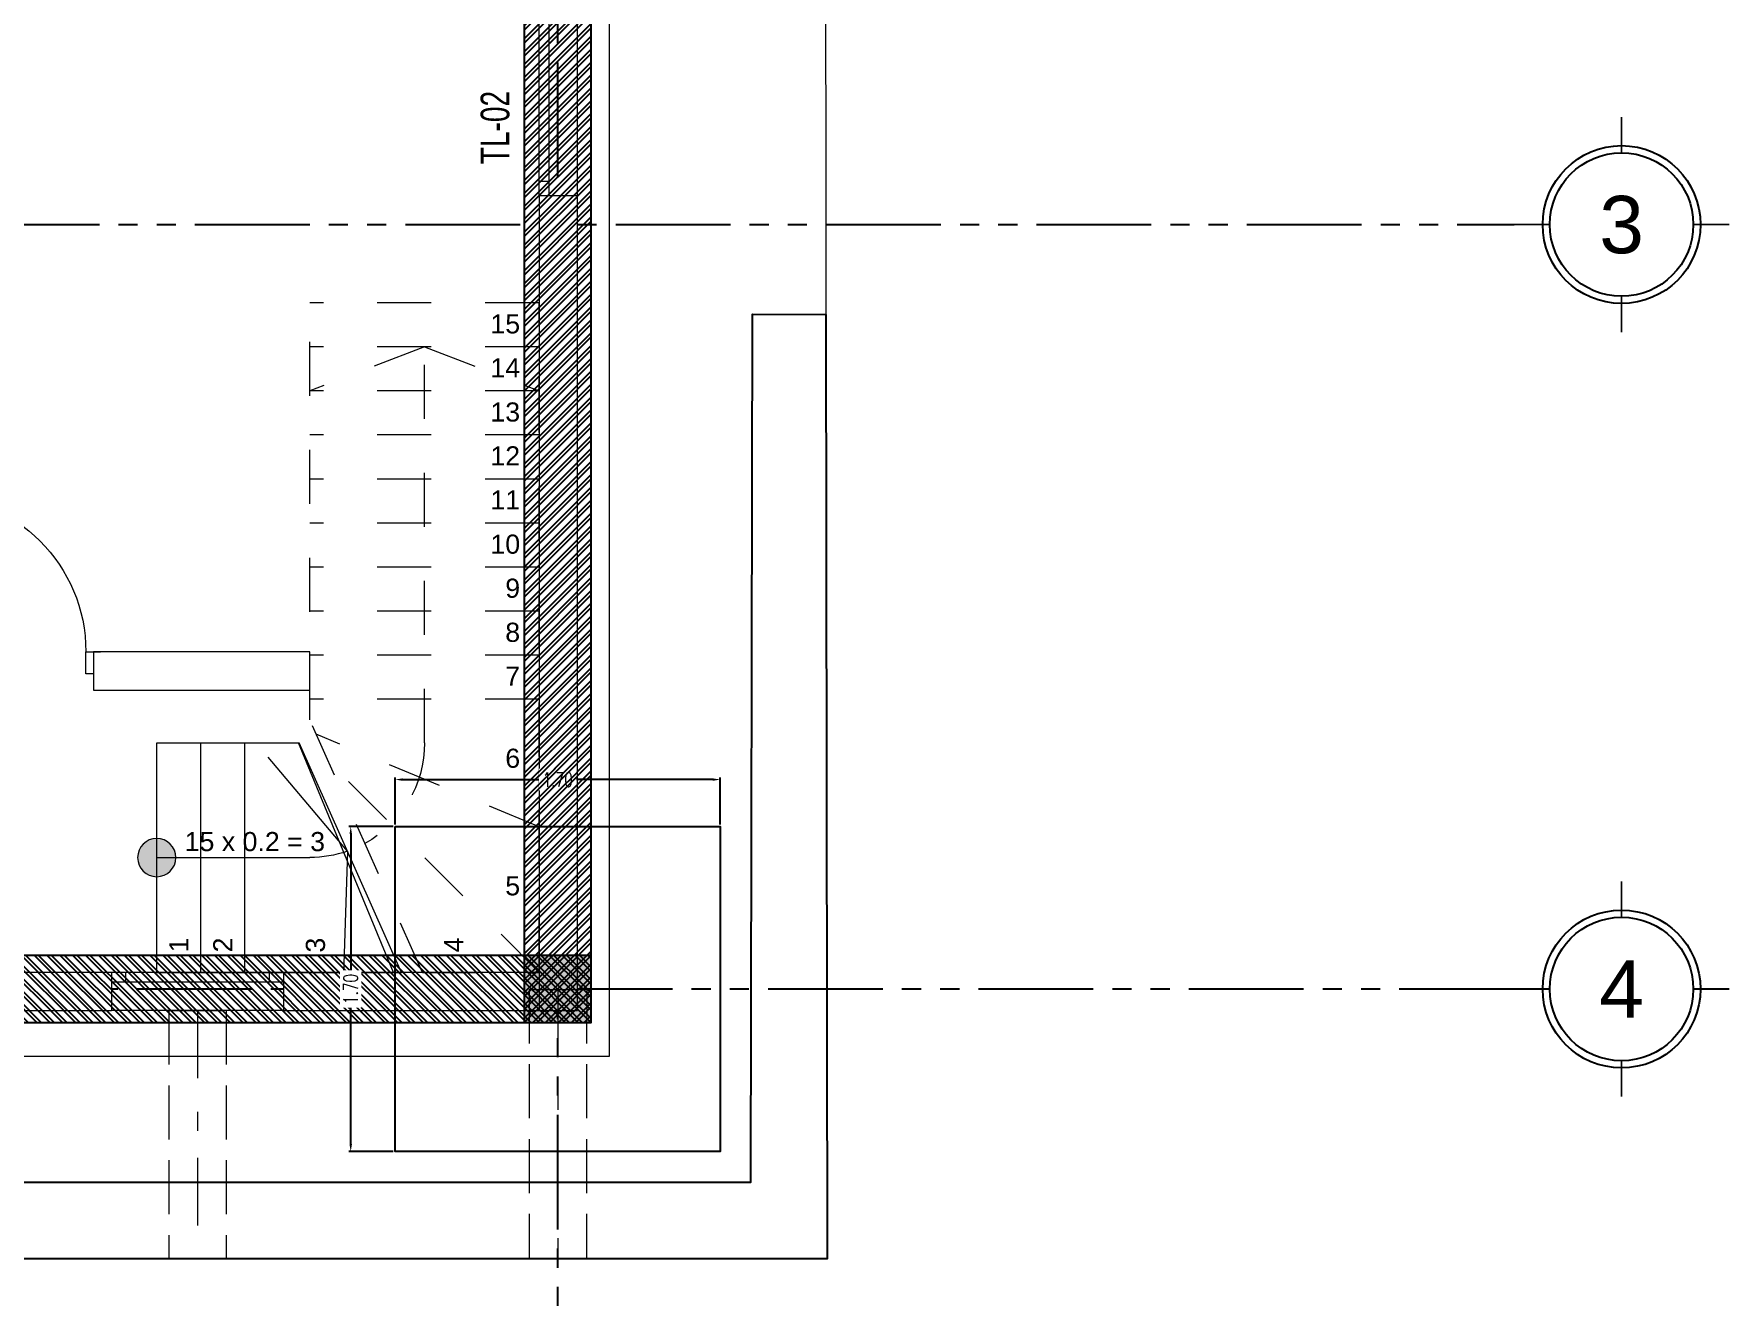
# Model space of a CAD drawing. Header units: metres. Extents: x -6.1 to 26.1, y -10.1 to 14.1.
# Drawn here: x 17.26 to 26.13, y -1.65 to 4.99 of the extents above; entities that cross this region are included whole.
import ezdxf
from ezdxf.enums import TextEntityAlignment as Align

# ---------------------------------------------------------------- set-up
doc = ezdxf.new("R2010")
doc.units = ezdxf.units.M
doc.header["$MEASUREMENT"] = 0
for name, pattern in [('Xref_Arq. PB$0$Línea Oculta', [0.391222, 0.282222, -0.109]), ('Xref_Arq. PB$0$Punto & Raya', [0.670278, 0.352778, -0.176389, 0, -0.141111]), ('Xref_Arq. PB$0$Rayas', [0.564444, 0.282222, -0.282222]), ('Xref_Arq. PB$0$Wipeout_Contour', [1, 0, -1]), ('Xref_Cimentación$0$Xr-Muroscontencion$0$HIDDEN', [0.375, 0.25, -0.125]), ('Xref_Ejes$0$ACAD_ISO05W100', [33, 24, -3, 0, -3, 0, -3])]:
    doc.linetypes.add(name, pattern=pattern)
for name, color, linetype in [('Xref_Arq. PB$0$Estructura - Forjados', 7, 'Continuous'), ('Xref_Arq. PB$0$Estructura - Muros', 7, 'Continuous'), ('Xref_Arq. PB$0$Estructura - Vigas y Pilares', 7, 'Continuous'), ('Xref_Arq. PB$0$Interior - Escaleras', 7, 'Continuous'), ('Xref_Arq. PB$0$Puertas ArchiCAD', 7, 'Continuous'), ('Xref_Arq. PB$0$Ventanas ArchiCAD', 7, 'Continuous'), ('Xref_Cimentación$0$00-ZA', 2, 'Continuous'), ('Xref_Cimentación$0$Cerramiento', 11, 'Continuous'), ('Xref_Cimentación$0$VIGA', 3, 'Continuous'), ('Xref_Cimentación$0$Xref_Pedestales$0$COLUM. PB', 140, 'Continuous'), ('Xref_Ejes$0$00-EJES', 1, 'Xref_Ejes$0$ACAD_ISO05W100'), ('Xref_Ejes$0$Globo Eje', 1, 'Continuous'), ('Xref_Ejes$0$Texto', 7, 'Continuous')]:
    doc.layers.add(name, color=color, linetype=linetype)
for name, color, linetype, lineweight in [('Xref_Arq. PB$0$Estructura - Forjados_Pluma_Nº__1', 7, 'Continuous', 13), ('Xref_Arq. PB$0$Estructura - Muros_Pluma_Nº__1', 7, 'Continuous', 13), ('Xref_Arq. PB$0$Interior - Escaleras_Pluma_Nº__2', 8, 'Continuous', 15), ('Xref_Arq. PB$0$Interior - Escaleras_Pluma_Nº__23', 7, 'Continuous', 18), ('Xref_Arq. PB$0$Puertas ArchiCAD_Pluma_Nº__1', 7, 'Continuous', 13), ('Xref_Arq. PB$0$Puertas ArchiCAD_Pluma_Nº__23', 7, 'Continuous', 18), ('Xref_Arq. PB$0$Ventanas ArchiCAD_Pluma_Nº__1', 7, 'Continuous', 13), ('Xref_Arq. PB$0$Ventanas ArchiCAD_Pluma_Nº__23', 7, 'Continuous', 18)]:
    doc.layers.add(name, color=color, linetype=linetype, lineweight=lineweight)
for name, color, linetype, lineweight, true_color in [('Xref_Arq. PB$0$Estructura - Vigas y Pilares_Pluma_Nº__69', 7, 'Continuous', 13, 0x6a6a6a), ('Xref_Arq. PB$0$Estructura - Vigas y Pilares_Pluma_Nº__90', 7, 'Continuous', 13, 0x6a6a6a), ('Xref_Arq. PB$0$Puertas ArchiCAD_Pluma_Nº__3', 7, 'Continuous', 18, 0xff6600), ('Xref_Arq. PB$0$Ventanas ArchiCAD_Pluma_Nº__3', 7, 'Continuous', 18, 0xff6600)]:
    doc.layers.add(name, color=color, linetype=linetype, lineweight=lineweight, true_color=true_color)
doc.styles.add('Xref_Arq. PB$0$Estilo_Generado_1', font='arial.ttf')
doc.styles.add('Xref_Cimentación$0$ARIAL', font='arial.ttf', dxfattribs={"height": 2})
doc.styles.add('Xref_Cimentación$0$Xr-Muroscontencion$0$Romans', font='romans.shx', dxfattribs={"width": 0.7})
doc.styles.add('Xref_Ejes$0$Arial', font='arial.ttf')
doc.dimstyles.new('Xref_Cimentación$0$Xr-Muroscontencion$0$D20', dxfattribs={"dimtxt": 0.05, "dimasz": 0.04, "dimexe": 0.01, "dimexo": 0.01, "dimgap": 0.01, "dimtad": 0, "dimdec": 3, "dimzin": 1, "dimdsep": 46, "dimtxsty": 'Xref_Cimentación$0$Xr-Muroscontencion$0$Romans', "dimcen": 2.5, "dimclrd": 1, "dimclre": 8, "dimclrt": 7, "dimadec": 0, "dimazin": 0, "dimtfac": 1, "dimtdec": 3, "dimtmove": 1, "dimatfit": 1, "dimfxl": 1, "dimtfill": 1, "dimarcsym": 0})

# ---------------------------------------------------------------- blocks, each defined once
blk = doc.blocks.new('*U187')
at = {"layer": 'Xref_Ejes$0$Globo Eje', "ltscale": 0.025, "const_width": 0.00938}
for points in [[(0, 0.5625), (0, 0.375)], [(-0.375, 0), (-0.5625, 0)], [(0.5625, 0), (0.375, 0)], [(0, -0.375), (0, -0.5625)]]:
    blk.add_lwpolyline(points, dxfattribs=at)
at = {"layer": 'Xref_Ejes$0$Globo Eje', "ltscale": 0.025}
for radius in [0.4125, 0.375]:
    blk.add_circle((0, 0), radius, dxfattribs=at)
at = {"layer": 'Xref_Ejes$0$Texto', "color": 7, "ltscale": 0.025, "style": 'Xref_Ejes$0$Arial'}
blk.add_attdef('EJE', text='', height=0.3, dxfattribs=at).set_placement((0, 0), align=Align.MIDDLE_CENTER)
blk = doc.blocks.new('Xref_Ejes')
at = {"layer": 'Xref_Ejes$0$00-EJES', "ltscale": 0.025}
for p, q in [((19.9967, -8.9568), (19.9967, 12.9873)), ((-5, 3.9958), (24.9967, 3.9958)), ((24.9967, 0), (-5, 0))]:
    blk.add_line(p, q, dxfattribs=at)
for p, values in [((25.5592, 3.9958), {'EJE': '3'}), ((25.5592, 0), {'EJE': '4'})]:
    blk.add_blockref('*U187', p, dxfattribs=at).add_auto_attribs(values)
blk = doc.blocks.new('Xref_Arq. PB$0$Forjado_1', base_point=(9.6104, 18.2739))
at = {"layer": 'Xref_Arq. PB$0$Estructura - Forjados_Pluma_Nº__1', "linetype": 'Continuous', "flags": 128}
blk.add_lwpolyline([(9.6104, 18.2739), (9.6104, 8.6612), (-7.0825, 8.6612), (-7.0825, 18.2739)], close=True, dxfattribs=at)
blk = doc.blocks.new('Xref_Arq. PB$0$Forjado_2', base_point=(-11.0804, 18.5154))
at = {"layer": 'Xref_Arq. PB$0$Estructura - Forjados_Pluma_Nº__1', "linetype": 'Continuous', "flags": 128}
blk.add_lwpolyline([(-11.0804, 18.5154), (10.7361, 18.5154), (10.7514, 7.6041), (-11.0804, 7.6041)], close=True, dxfattribs=at)
blk = doc.blocks.new('Xref_Arq. PB$0$Ventana 17_2')
at = {"layer": 'Xref_Arq. PB$0$Ventanas ArchiCAD_Pluma_Nº__1', "linetype": 'Continuous'}
for p, q in [((-0.45, 0), (-0.45, -0.05)), ((0.45, 0), (0.45, -0.05))]:
    blk.add_line(p, q, dxfattribs=at)
at = {"layer": 'Xref_Arq. PB$0$Ventanas ArchiCAD_Pluma_Nº__23', "linetype": 'Continuous'}
for p, q in [((-0.45, 0), (-0.375, 0)), ((-0.375, 0), (-0.375, -0.05)), ((0.375, -0.05), (0.375, 0)), ((0.375, 0), (0.45, 0)), ((-0.375, -0.05), (-0.45, -0.05)), ((0.45, -0.05), (0.375, -0.05))]:
    blk.add_line(p, q, dxfattribs=at)
at = {"layer": 'Xref_Arq. PB$0$Ventanas ArchiCAD_Pluma_Nº__3', "linetype": 'Continuous'}
for p, q in [((-0.45, 0), (0.45, 0)), ((-0.375, 0), (0.375, 0)), ((0.375, -0.05), (-0.375, -0.05)), ((-0.45, -0.2), (0.45, -0.2))]:
    blk.add_line(p, q, dxfattribs=at)
blk = doc.blocks.new('Xref_Arq. PB$0$Muro_6', base_point=(-6.5596, 8.9011))
at = {"color": 254, "linetype": 'Xref_Arq. PB$0$Wipeout_Contour', "lineweight": 0, "ltscale": 63.854717}
blk.add_wipeout([(3.7919, 8.9011), (7.0081, 8.9011), (7.0081, 9.0511), (7.0081, 9.1011), (3.7919, 9.1011), (3.7919, 9.0511)], dxfattribs=at).dxf.layer = 'Xref_Arq. PB$0$Estructura - Muros'
at = {"color": 254, "linetype": 'Xref_Arq. PB$0$Wipeout_Contour', "lineweight": 0, "ltscale": 62.423768}
blk.add_wipeout([(7.9081, 8.9011), (9.3421, 8.9011), (9.3421, 9.1011), (7.9081, 9.1011), (7.9081, 9.0511)], dxfattribs=at).dxf.layer = 'Xref_Arq. PB$0$Estructura - Muros'
at = {"layer": 'Xref_Arq. PB$0$Estructura - Muros_Pluma_Nº__1', "linetype": 'Continuous'}
for p, q in [((7.0081, 9.1011), (7.0081, 9.0511)), ((7.0081, 9.0511), (7.0081, 8.9011)), ((7.9081, 9.1011), (7.9081, 9.0511)), ((7.9081, 9.0511), (7.9081, 8.9011))]:
    blk.add_line(p, q, dxfattribs=at)
at = {"layer": 'Xref_Arq. PB$0$Estructura - Muros_Pluma_Nº__1', "linetype": 'Continuous', "flags": 128}
for points in [[(7.0081, 9.1011), (3.7919, 9.1011)], [(9.3421, 9.1011), (7.9081, 9.1011)], [(9.3421, 8.9011), (9.3421, 9.1011)], [(3.7919, 8.9011), (7.0081, 8.9011)], [(7.9081, 8.9011), (9.3421, 8.9011)]]:
    blk.add_lwpolyline(points, dxfattribs=at)
at = {"layer": 'Xref_Arq. PB$0$Ventanas ArchiCAD', "color": 251, "linetype": 'Continuous', "lineweight": 13, "true_color": 0x6a6a6a, "xscale": -1}
blk.add_blockref('Xref_Arq. PB$0$Ventana 17_2', (7.4581, 9.1011), dxfattribs=at)
blk = doc.blocks.new('Xref_Arq. PB$0$Ventana 17_3')
at = {"layer": 'Xref_Arq. PB$0$Ventanas ArchiCAD_Pluma_Nº__1', "linetype": 'Continuous'}
for p, q in [((-0.85, 0), (-0.85, -0.05)), ((0.85, 0), (0.85, -0.05))]:
    blk.add_line(p, q, dxfattribs=at)
at = {"layer": 'Xref_Arq. PB$0$Ventanas ArchiCAD_Pluma_Nº__23', "linetype": 'Continuous'}
for p, q in [((-0.85, 0), (-0.775, 0)), ((-0.775, 0), (-0.775, -0.05)), ((0.775, -0.05), (0.775, 0)), ((0.775, 0), (0.85, 0)), ((-0.775, -0.05), (-0.85, -0.05)), ((0.85, -0.05), (0.775, -0.05))]:
    blk.add_line(p, q, dxfattribs=at)
at = {"layer": 'Xref_Arq. PB$0$Ventanas ArchiCAD_Pluma_Nº__3', "linetype": 'Continuous'}
for p, q in [((-0.85, 0), (0.85, 0)), ((-0.775, 0), (0.775, 0)), ((0.775, -0.05), (-0.775, -0.05)), ((-0.85, -0.2), (0.85, -0.2))]:
    blk.add_line(p, q, dxfattribs=at)
blk = doc.blocks.new('Xref_Arq. PB$0$Muro_11', base_point=(9.5434, 8.9011))
at = {"layer": 'Xref_Arq. PB$0$Estructura - Muros_Pluma_Nº__1', "linetype": 'Continuous'}
for p, q in [((9.3434, 14.8619), (9.3934, 14.8619)), ((9.3934, 14.8619), (9.5434, 14.8619))]:
    blk.add_line(p, q, dxfattribs=at)
at = {"layer": 'Xref_Arq. PB$0$Estructura - Muros_Pluma_Nº__1', "linetype": 'Continuous', "flags": 128}
for points in [[(9.5434, 14.8619), (9.5435, 18.1223)], [(9.3435, 17.9223), (9.3434, 15.1619)]]:
    blk.add_lwpolyline(points, dxfattribs=at)
at = {"color": 254, "linetype": 'Xref_Arq. PB$0$Wipeout_Contour', "lineweight": 0, "ltscale": 74.957945}
blk.add_wipeout([(9.3434, 8.9011), (9.5434, 8.9011), (9.5434, 13.1619), (9.3934, 13.1619), (9.3434, 13.1619)], dxfattribs=at).dxf.layer = 'Xref_Arq. PB$0$Estructura - Muros'
at = {"layer": 'Xref_Arq. PB$0$Estructura - Muros_Pluma_Nº__1', "linetype": 'Continuous'}
for p, q in [((9.3434, 13.1619), (9.3934, 13.1619)), ((9.3934, 13.1619), (9.5434, 13.1619))]:
    blk.add_line(p, q, dxfattribs=at)
at = {"layer": 'Xref_Arq. PB$0$Estructura - Muros_Pluma_Nº__1', "linetype": 'Continuous', "flags": 128}
for points in [[(9.3434, 13.1619), (9.3434, 8.9011)], [(9.5434, 8.9011), (9.5434, 13.1619)], [(9.3434, 8.9011), (9.5434, 8.9011)]]:
    blk.add_lwpolyline(points, dxfattribs=at)
at = {"layer": 'Xref_Arq. PB$0$Ventanas ArchiCAD', "color": 251, "linetype": 'Continuous', "lineweight": 13, "true_color": 0x6a6a6a, "rotation": 89.9999704918467}
blk.add_blockref('Xref_Arq. PB$0$Ventana 17_3', (9.3434, 14.0119), dxfattribs=at)
blk = doc.blocks.new('Xref_Arq. PB$0$Puerta 17')
at = {"layer": 'Xref_Arq. PB$0$Puertas ArchiCAD_Pluma_Nº__1', "linetype": 'Continuous'}
for p, q in [((-0.45, 0), (-0.487, 0)), ((-0.45, 0), (-0.45, -0.115)), ((0.45, 0), (0.45, -0.115)), ((0.45, 0), (0.487, 0)), ((-0.45, -0.115), (-0.45, -0.2)), ((0.45, -0.115), (0.45, -0.2)), ((-0.45, -0.2), (-0.487, -0.2)), ((0.45, -0.2), (0.487, -0.2))]:
    blk.add_line(p, q, dxfattribs=at)
at = {"layer": 'Xref_Arq. PB$0$Puertas ArchiCAD_Pluma_Nº__23', "linetype": 'Continuous'}
for p, q in [((-0.41, 0), (-0.45, 0)), ((-0.45, 0), (-0.45, -0.115)), ((-0.41, -0.115), (-0.41, 0)), ((0.45, 0), (0.41, 0)), ((0.41, 0), (0.41, -0.115)), ((0.45, -0.115), (0.45, 0)), ((-0.45, -0.115), (-0.41, -0.115)), ((0.41, -0.115), (0.45, -0.115))]:
    blk.add_line(p, q, dxfattribs=at)
at = {"layer": 'Xref_Arq. PB$0$Puertas ArchiCAD_Pluma_Nº__3', "linetype": 'Continuous'}
blk.add_line((0.41, 0), (0.41, 0.82), dxfattribs=at)
blk.add_arc((0.41, 0), 0.82, 90, 180, dxfattribs=at)
blk = doc.blocks.new('Xref_Arq. PB$0$Muro_19', base_point=(-6.5109, 10.5762))
at = {"color": 254, "linetype": 'Xref_Arq. PB$0$Wipeout_Contour', "lineweight": 0, "ltscale": 65.093512}
blk.add_wipeout([(6.9149, 10.5762), (8.0454, 10.5762), (8.0454, 10.7762), (6.9149, 10.7762), (6.9149, 10.6612)], dxfattribs=at).dxf.layer = 'Xref_Arq. PB$0$Estructura - Muros'
at = {"layer": 'Xref_Arq. PB$0$Estructura - Muros_Pluma_Nº__1', "linetype": 'Continuous'}
for p, q in [((6.9149, 10.7762), (6.9519, 10.7762)), ((6.9149, 10.7762), (6.9149, 10.6612)), ((6.9149, 10.6612), (6.9149, 10.5762)), ((6.9149, 10.5762), (6.9519, 10.5762))]:
    blk.add_line(p, q, dxfattribs=at)
at = {"layer": 'Xref_Arq. PB$0$Estructura - Muros_Pluma_Nº__1', "linetype": 'Continuous', "flags": 128}
for points in [[(8.0454, 10.7762), (6.9149, 10.7762)], [(8.0454, 10.5762), (8.0454, 10.7762)], [(6.9149, 10.5762), (8.0454, 10.5762)]]:
    blk.add_lwpolyline(points, dxfattribs=at)
at = {"layer": 'Xref_Arq. PB$0$Puertas ArchiCAD', "linetype": 'Continuous', "xscale": -1}
blk.add_blockref('Xref_Arq. PB$0$Puerta 17', (6.4649, 10.7762), dxfattribs=at)
blk = doc.blocks.new('Xref_Arq. PB$0$Escalera 1')
at = {"layer": 'Xref_Arq. PB$0$Interior - Escaleras_Pluma_Nº__2', "linetype": 'Continuous'}
blk.add_hatch(color=256, dxfattribs=at).paths.add_polyline_path([(-0.5, 0, 1), (-0.7, 0, 1)])
at = {"layer": 'Xref_Arq. PB$0$Interior - Escaleras_Pluma_Nº__23', "linetype": 'Xref_Arq. PB$0$Rayas'}
for p, q in [((-1.2, 1.39), (-1.2, 2)), ((-1.2, 2), (2.3, 2)), ((-1.2, 2), (-0.097, 0.897)), ((-0.4385, 2), (0.0446, 0.8337)), ((0.2273, 2), (0.2273, 0.8)), ((0.4576, 2), (0.4576, 0.8)), ((0.6879, 2), (0.6879, 0.8)), ((0.9182, 2), (0.9182, 0.8)), ((1.1485, 2), (1.1485, 0.8)), ((1.3788, 2), (1.3788, 0.8)), ((1.6091, 2), (1.6091, 0.8)), ((1.8394, 2), (1.8394, 0.8)), ((2.0697, 1.4), (1.8394, 2)), ((2.0697, 2), (2.0697, 0.8)), ((2.3, 2), (2.3, 0.8)), ((2.3, 2), (2.3, 0.8)), ((-1.2, 1.39), (0.12, 0.8)), ((0, 1.4), (2.0697, 1.4)), ((2.0697, 1.4), (1.8394, 0.8)), ((0.12, 0.8), (2.3, 0.8))]:
    blk.add_line(p, q, dxfattribs=at)
at = {"layer": 'Xref_Arq. PB$0$Interior - Escaleras_Pluma_Nº__23', "linetype": 'Continuous'}
for p, q in [((-1.2, 0), (-1.2, 1.2805)), ((-1.2, 1.2805), (0, 0.7441)), ((-1.2, 1.2385), (0, 0.7414)), ((-0.5666, 0.9974), (-1.209, 0.9772)), ((-0.5666, 0.9974), (-0.0758, 0.5825)), ((-0.6, 0), (-0.6, 0.8)), ((0, 0), (0, 0.7441)), ((-1.2, 0.4606), (0, 0.4606)), ((-1.2, 0.2303), (0, 0.2303)), ((-1.2, 0), (0, 0)), ((-1.2, 0), (0, 0))]:
    blk.add_line(p, q, dxfattribs=at)
blk.add_circle((-0.6, 0), 0.1, dxfattribs=at)
at = {"layer": 'Xref_Arq. PB$0$Interior - Escaleras_Pluma_Nº__23', "linetype": 'Xref_Arq. PB$0$Rayas'}
blk.add_arc((0, 0.8), 0.6, 90, 151.23554, dxfattribs=at)
at = {"layer": 'Xref_Arq. PB$0$Interior - Escaleras_Pluma_Nº__23', "linetype": 'Continuous'}
blk.add_arc((0, 0.8), 0.6, 160.79594, 180, dxfattribs=at)
at = {"layer": 'Xref_Arq. PB$0$Interior - Escaleras_Pluma_Nº__23', "style": 'Xref_Arq. PB$0$Estilo_Generado_1'}
for tag, rotation, p in [('gs_numb_startfrom_4', 270, (-0.7524, 1.9049)), ('gs_numb_startfrom_5', 270, (-0.0857, 1.9049)), ('gs_numb_startfrom_6', 270, (0.3424, 1.9057)), ('gs_numb_startfrom_7', 270, (0.5727, 1.9049)), ('gs_numb_startfrom_8', 270, (0.803, 1.9049)), ('gs_numb_startfrom_9', 270, (1.0333, 1.9049)), ('gs_numb_startfrom_10', 270, (1.2636, 1.9057)), ('gs_numb_startfrom_11', 270, (1.4939, 1.9057)), ('gs_numb_startfrom_12', 270, (1.7242, 1.9048)), ('gs_numb_startfrom_13', 270, (1.9545, 1.9057)), ('gs_numb_startfrom_14', 270, (2.1849, 1.9049)), ('gs_numb_startfrom_3', 180, (-1.0237, 1.5581)), ('gs_numb_startfrom_2', 180, (-1.0237, 0.8345)), ('gs_detlevel_2D_dim', 270, (-0.5214, 0.8847)), ('gs_numb_startfrom_1', 180, (-1.0237, 0.3512)), ('gs_numb_startfrom_0', 180, (-1.0237, 0.1209))]:
    blk.add_attdef(tag, text='', height=0.1, rotation=rotation, dxfattribs=at).set_placement(p, align=Align.MIDDLE_LEFT)
blk = doc.blocks.new('Xref_Arq. PB$0$Viga_13', base_point=(9.3435, 9.0119))
at = {"layer": 'Xref_Arq. PB$0$Estructura - Vigas y Pilares_Pluma_Nº__69', "linetype": 'Xref_Arq. PB$0$Punto & Raya'}
blk.add_line((9.3435, 9.0119), (9.3421, 7.6041), dxfattribs=at)
at = {"layer": 'Xref_Arq. PB$0$Estructura - Vigas y Pilares_Pluma_Nº__90', "linetype": 'Xref_Arq. PB$0$Línea Oculta'}
for p, q in [((9.1935, 9.012), (9.1921, 7.6042)), ((9.1935, 9.012), (9.4935, 9.0117)), ((9.4935, 9.0117), (9.4921, 7.6039)), ((9.1921, 7.6042), (9.4921, 7.6039))]:
    blk.add_line(p, q, dxfattribs=at)
blk = doc.blocks.new('Xref_Arq. PB$0$Viga_14', base_point=(7.4581, 8.9011))
at = {"layer": 'Xref_Arq. PB$0$Estructura - Vigas y Pilares_Pluma_Nº__69', "linetype": 'Xref_Arq. PB$0$Punto & Raya'}
blk.add_line((7.4581, 8.9011), (7.4581, 7.6041), dxfattribs=at)
at = {"layer": 'Xref_Arq. PB$0$Estructura - Vigas y Pilares_Pluma_Nº__90', "linetype": 'Xref_Arq. PB$0$Línea Oculta'}
for p, q in [((7.3081, 8.9011), (7.3081, 7.6041)), ((7.3081, 8.9011), (7.6081, 8.9011)), ((7.6081, 8.9011), (7.6081, 7.6041)), ((7.3081, 7.6041), (7.6081, 7.6041))]:
    blk.add_line(p, q, dxfattribs=at)
blk = doc.blocks.new('Xref_Arq. PB')
at = {"layer": 'Xref_Arq. PB$0$Estructura - Forjados', "linetype": 'Continuous'}
for name, p in [('Xref_Arq. PB$0$Forjado_2', (-0.4258, 9.5015)), ('Xref_Arq. PB$0$Forjado_1', (20.265, 9.26))]:
    blk.add_blockref(name, p, dxfattribs=at)
at = {"layer": 'Xref_Arq. PB$0$Estructura - Muros'}
for name, p in [('Xref_Arq. PB$0$Muro_19', (4.1437, 1.5623)), ('Xref_Arq. PB$0$Muro_6', (4.095, -0.1129))]:
    blk.add_blockref(name, p, dxfattribs=at)
blk.add_blockref('Xref_Arq. PB$0$Muro_11', (20.1001, -0.1129), dxfattribs=at)
at = {"layer": 'Xref_Arq. PB$0$Estructura - Vigas y Pilares', "color": 251, "lineweight": 13, "true_color": 0x6a6a6a}
blk.add_blockref('Xref_Arq. PB$0$Viga_14', (18.1127, -0.1129), dxfattribs=at)
blk.add_lwpolyline([(-0.4258, 1.7043), (-0.0258, 1.7043), (-0.0258, -1.0098), (21.006, -1.0098), (21.0148, 3.5281), (21.3991, 3.5263), (21.406, -1.4098), (-0.4258, -1.4098), (-0.4258, 1.7043)])
blk.add_blockref('Xref_Arq. PB$0$Viga_13', (19.9981, -0.0021), dxfattribs=at)
at = {"layer": 'Xref_Arq. PB$0$Interior - Escaleras', "linetype": 'Continuous'}
ref = blk.add_blockref('Xref_Arq. PB$0$Escalera 1', (17.9001, 1.2871), dxfattribs=dict(at, xscale=-1, rotation=270))
ref.add_attrib('gs_detlevel_2D_dim', ' 15 x 0.2 = 3', dxfattribs={"layer": 'Xref_Arq. PB$0$Interior - Escaleras_Pluma_Nº__23', "color": 7, "height": 0.1, "style": 'Xref_Arq. PB$0$Estilo_Generado_1'}).set_placement((18.78, 0.7706), align=Align.MIDDLE_RIGHT)
ref.add_attrib('gs_numb_startfrom', '1', dxfattribs={"layer": 'Xref_Arq. PB$0$Interior - Escaleras_Pluma_Nº__23', "color": 7, "height": 0.1, "rotation": 90, "style": 'Xref_Arq. PB$0$Estilo_Generado_1'}).set_placement((18.0153, 0.2691), align=Align.MIDDLE_RIGHT)
ref.add_attrib('gs_numb_startfrom_1', '2', dxfattribs={"layer": 'Xref_Arq. PB$0$Interior - Escaleras_Pluma_Nº__23', "color": 7, "height": 0.1, "rotation": 90, "style": 'Xref_Arq. PB$0$Estilo_Generado_1'}).set_placement((18.2456, 0.2691), align=Align.MIDDLE_RIGHT)
ref.add_attrib('gs_numb_startfrom_2', '3', dxfattribs={"layer": 'Xref_Arq. PB$0$Interior - Escaleras_Pluma_Nº__23', "color": 7, "height": 0.1, "rotation": 90, "style": 'Xref_Arq. PB$0$Estilo_Generado_1'}).set_placement((18.7298, 0.2683), align=Align.MIDDLE_RIGHT)
ref.add_attrib('gs_numb_startfrom_3', '4', dxfattribs={"layer": 'Xref_Arq. PB$0$Interior - Escaleras_Pluma_Nº__23', "color": 7, "height": 0.1, "rotation": 90, "style": 'Xref_Arq. PB$0$Estilo_Generado_1'}).set_placement((19.4525, 0.2691), align=Align.MIDDLE_RIGHT)
ref.add_attrib('gs_numb_startfrom_4', '5', dxfattribs={"layer": 'Xref_Arq. PB$0$Interior - Escaleras_Pluma_Nº__23', "color": 7, "height": 0.1, "style": 'Xref_Arq. PB$0$Estilo_Generado_1'}).set_placement((19.8001, 0.5396), align=Align.MIDDLE_RIGHT)
ref.add_attrib('gs_numb_startfrom_5', '6', dxfattribs={"layer": 'Xref_Arq. PB$0$Interior - Escaleras_Pluma_Nº__23', "color": 7, "height": 0.1, "style": 'Xref_Arq. PB$0$Estilo_Generado_1'}).set_placement((19.8001, 1.2063), align=Align.MIDDLE_RIGHT)
ref.add_attrib('gs_numb_startfrom_6', '7', dxfattribs={"layer": 'Xref_Arq. PB$0$Interior - Escaleras_Pluma_Nº__23', "color": 7, "height": 0.1, "style": 'Xref_Arq. PB$0$Estilo_Generado_1'}).set_placement((19.8001, 1.6353), align=Align.MIDDLE_RIGHT)
ref.add_attrib('gs_numb_startfrom_7', '8', dxfattribs={"layer": 'Xref_Arq. PB$0$Interior - Escaleras_Pluma_Nº__23', "color": 7, "height": 0.1, "style": 'Xref_Arq. PB$0$Estilo_Generado_1'}).set_placement((19.8001, 1.8647), align=Align.MIDDLE_RIGHT)
ref.add_attrib('gs_numb_startfrom_8', '9', dxfattribs={"layer": 'Xref_Arq. PB$0$Interior - Escaleras_Pluma_Nº__23', "color": 7, "height": 0.1, "style": 'Xref_Arq. PB$0$Estilo_Generado_1'}).set_placement((19.8001, 2.0951), align=Align.MIDDLE_RIGHT)
ref.add_attrib('gs_numb_startfrom_9', '10', dxfattribs={"layer": 'Xref_Arq. PB$0$Interior - Escaleras_Pluma_Nº__23', "color": 7, "height": 0.1, "style": 'Xref_Arq. PB$0$Estilo_Generado_1'}).set_placement((19.8001, 2.3254), align=Align.MIDDLE_RIGHT)
ref.add_attrib('gs_numb_startfrom_10', '11', dxfattribs={"layer": 'Xref_Arq. PB$0$Interior - Escaleras_Pluma_Nº__23', "color": 7, "height": 0.1, "style": 'Xref_Arq. PB$0$Estilo_Generado_1'}).set_placement((19.8001, 2.5565), align=Align.MIDDLE_RIGHT)
ref.add_attrib('gs_numb_startfrom_11', '12', dxfattribs={"layer": 'Xref_Arq. PB$0$Interior - Escaleras_Pluma_Nº__23', "color": 7, "height": 0.1, "style": 'Xref_Arq. PB$0$Estilo_Generado_1'}).set_placement((19.8001, 2.7868), align=Align.MIDDLE_RIGHT)
ref.add_attrib('gs_numb_startfrom_12', '13', dxfattribs={"layer": 'Xref_Arq. PB$0$Interior - Escaleras_Pluma_Nº__23', "color": 7, "height": 0.1, "style": 'Xref_Arq. PB$0$Estilo_Generado_1'}).set_placement((19.8001, 3.0162), align=Align.MIDDLE_RIGHT)
ref.add_attrib('gs_numb_startfrom_13', '14', dxfattribs={"layer": 'Xref_Arq. PB$0$Interior - Escaleras_Pluma_Nº__23', "color": 7, "height": 0.1, "style": 'Xref_Arq. PB$0$Estilo_Generado_1'}).set_placement((19.8001, 3.2474), align=Align.MIDDLE_RIGHT)
ref.add_attrib('gs_numb_startfrom_14', '15', dxfattribs={"layer": 'Xref_Arq. PB$0$Interior - Escaleras_Pluma_Nº__23', "color": 7, "height": 0.1, "style": 'Xref_Arq. PB$0$Estilo_Generado_1'}).set_placement((19.8001, 3.4769), align=Align.MIDDLE_RIGHT)
blk = doc.blocks.new('*U282')
at = {"ltscale": 0.025, "true_color": 0x636466}
h = blk.add_hatch(color=251, dxfattribs=at)
h.dxf.hatch_style = 1
h.paths.add_polyline_path([(-0.125, -0.075), (0.225, -0.075), (0.225, 0.275), (-0.125, 0.275)])
at = {"color": 251, "linetype": 'ByBlock', "ltscale": 0.025, "true_color": 0x636466}
blk.add_lwpolyline([(-0.125, -0.075), (0.225, -0.075), (0.225, 0.275), (-0.125, 0.275)], close=True, dxfattribs=at)
blk = doc.blocks.new('Xref_Cimentación$0$Xref_Pedestales')
at = {"layer": 'Xref_Cimentación$0$Xref_Pedestales$0$COLUM. PB', "ltscale": 0.025}
blk.add_blockref('*U282', (19.9467, -0.1), dxfattribs=at)
blk = doc.blocks.new('*U315')
at = {"layer": 'Xref_Cimentación$0$VIGA', "ltscale": 0.025, "transparency": 33554559}
h = blk.add_hatch(dxfattribs=at)
h.set_pattern_fill('ANSI32', color=250, scale=0.005, angle=-90)
h.set_pattern_definition([(315, (14.226727, 0.2), (0.03367596, 0.03367596), []), (315, (14.226727, 0.17755), (0.03367596, 0.03367596), [])])
h.paths.add_polyline_path([(15.9967, 0.275), (-0.35, 0.275), (-0.35, -0.075), (15.9967, -0.075)])
at = {"layer": 'Xref_Cimentación$0$VIGA', "ltscale": 0.025}
for p, q in [((15.9967, 0.275), (-0.35, 0.275)), ((15.9967, -0.075), (15.9967, 0.275)), ((-0.35, -0.075), (15.9967, -0.075))]:
    blk.add_line(p, q, dxfattribs=at)
at = {"layer": 'Xref_Cimentación$0$VIGA', "ltscale": 0.025, "style": 'Xref_Cimentación$0$ARIAL', "width": 0.7, "flags": 8}
blk.add_attdef('V-00', text='', height=0.15, dxfattribs=at).set_placement((5.8238, 0.428), align=Align.MIDDLE_CENTER)
blk = doc.blocks.new('*D310')
at = {"layer": 'Xref_Cimentación$0$00-ZA', "color": 8, "linetype": 'Xref_Cimentación$0$Xr-Muroscontencion$0$HIDDEN', "lineweight": -2, "transparency": 16777216}
for p, q in [((19.1367, 0.85), (18.9044, 0.85)), ((19.1367, -0.85), (18.9044, -0.85))]:
    blk.add_line(p, q, dxfattribs=at)
at = {"layer": 'Xref_Cimentación$0$00-ZA', "color": 1, "lineweight": -2, "transparency": 16777216}
for p, q in [((18.9144, 0.81), (18.9144, 0.0862)), ((18.9144, -0.81), (18.9144, -0.0863))]:
    blk.add_line(p, q, dxfattribs=at)
at = {"layer": 'Xref_Cimentación$0$00-ZA', "color": 1, "transparency": 16777216}
for points in [[(18.9078, 0.81), (18.9211, 0.81), (18.9144, 0.85)], [(18.9078, -0.81), (18.9211, -0.81), (18.9144, -0.85)]]:
    blk.add_solid(points, dxfattribs=at)
at = {"layer": 'Xref_Cimentación$0$00-ZA', "color": 7, "transparency": 16777216, "insert": (18.9144, 0), "char_height": 0.075, "attachment_point": 5, "rotation": 90, "style": 'Xref_Cimentación$0$Xr-Muroscontencion$0$Romans', "bg_fill": 3, "box_fill_scale": 1.25, "bg_fill_color": 256, "bg_fill_true_color": 13158600, "bg_fill_transparency": 0}
blk.add_mtext('1.70', dxfattribs=at)
blk = doc.blocks.new('*D311')
at = {"layer": 'Xref_Cimentación$0$00-ZA', "color": 8, "linetype": 'Xref_Cimentación$0$Xr-Muroscontencion$0$HIDDEN', "lineweight": -2, "transparency": 16777216}
for p, q in [((19.1467, 0.86), (19.1467, 1.1048)), ((20.8467, 0.86), (20.8467, 1.1048))]:
    blk.add_line(p, q, dxfattribs=at)
at = {"layer": 'Xref_Cimentación$0$00-ZA', "color": 1, "lineweight": -2, "transparency": 16777216}
for p, q in [((19.1867, 1.0948), (19.9105, 1.0948)), ((20.8067, 1.0948), (20.083, 1.0948))]:
    blk.add_line(p, q, dxfattribs=at)
at = {"layer": 'Xref_Cimentación$0$00-ZA', "color": 1, "transparency": 16777216}
for points in [[(19.1867, 1.1014), (19.1867, 1.0881), (19.1467, 1.0948)], [(20.8067, 1.1014), (20.8067, 1.0881), (20.8467, 1.0948)]]:
    blk.add_solid(points, dxfattribs=at)
at = {"layer": 'Xref_Cimentación$0$00-ZA', "color": 7, "transparency": 16777216, "insert": (19.9967, 1.0948), "char_height": 0.075, "attachment_point": 5, "style": 'Xref_Cimentación$0$Xr-Muroscontencion$0$Romans', "bg_fill": 3, "box_fill_scale": 1.25, "bg_fill_color": 256, "bg_fill_true_color": 13158600, "bg_fill_transparency": 0}
blk.add_mtext('1.70', dxfattribs=at)
blk = doc.blocks.new('*U348')
at = {"layer": 'Xref_Cimentación$0$VIGA', "ltscale": 0.025, "transparency": 33554559}
h = blk.add_hatch(dxfattribs=at)
h.set_pattern_fill('ANSI32', color=250, scale=0.005, angle=-90)
h.set_pattern_definition([(315, (7.2384, 0.2), (0.03367596, 0.03367596), []), (315, (7.2384, 0.17755), (0.03367596, 0.03367596), [])])
h.paths.add_polyline_path([(9.0084, 0.275), (-0.35, 0.275), (-0.35, -0.075), (9.0084, -0.075)])
at = {"layer": 'Xref_Cimentación$0$VIGA', "ltscale": 0.025}
for p, q in [((-0.35, 0.275), (-0.35, -0.075)), ((9.0084, 0.275), (-0.35, 0.275)), ((9.0084, -0.075), (9.0084, 0.275)), ((-0.35, -0.075), (9.0084, -0.075))]:
    blk.add_line(p, q, dxfattribs=at)
at = {"layer": 'Xref_Cimentación$0$VIGA', "ltscale": 0.025, "style": 'Xref_Cimentación$0$ARIAL', "width": 0.7, "flags": 8}
blk.add_attdef('V-00', text='', height=0.15, dxfattribs=at).set_placement((4.328, 0.428), align=Align.MIDDLE_CENTER)
blk = doc.blocks.new('Xref_Cimentación')
at = {"layer": 'Xref_Cimentación$0$00-ZA'}
blk.add_lwpolyline([(19.1467, 0.85), (20.8467, 0.85), (20.8467, -0.85), (19.1467, -0.85), (19.1467, 0.85)], dxfattribs=at)
at = {"ltscale": 0.025}
blk.add_blockref('*U315', (4.175, -0.1), dxfattribs=at)
at = {"layer": 'Xref_Cimentación$0$Cerramiento'}
blk.add_blockref('Xref_Cimentación$0$Xref_Pedestales', (0, 0), dxfattribs=at)
at = {"layer": 'Xref_Cimentación$0$00-ZA'}
dim = blk.add_linear_dim(base=(18.9144, -0.85), p1=(19.1467, 0.85), p2=(19.1467, -0.85), angle=90, dimstyle='Xref_Cimentación$0$Xr-Muroscontencion$0$D20', override={"dimtxt": 0.075, "dimdec": 2}, dxfattribs=at)
dim.commit()
dim.dimension.update_dxf_attribs({"geometry": '*D310', "text_midpoint": (18.9144, 0)})
dim = blk.add_linear_dim(base=(20.8467, 1.0948), p1=(19.1467, 0.85), p2=(20.8467, 0.85), dimstyle='Xref_Cimentación$0$Xr-Muroscontencion$0$D20', override={"dimtxt": 0.075, "dimdec": 2}, dxfattribs=at)
dim.commit()
dim.dimension.update_dxf_attribs({"geometry": '*D311', "text_midpoint": (19.9967, 1.0948)})
at = {"ltscale": 0.025}
ref = blk.add_blockref('*U348', (20.0967, 0.175), dxfattribs=dict(at, rotation=90))
ref.add_attrib('V-00', 'TL-02', dxfattribs={"layer": 'Xref_Cimentación$0$VIGA', "ltscale": 0.025, "height": 0.15, "rotation": 90, "style": 'Xref_Cimentación$0$ARIAL', "width": 0.7}).set_placement((19.6687, 4.503), align=Align.MIDDLE_CENTER)

msp = doc.modelspace()

# ---------------------------------------------------------------- block references
msp.add_blockref('Xref_Ejes', (0, 0))

# ---------------------------------------------------------------- next in the draw order: block references
msp.add_blockref('Xref_Arq. PB', (0, 0))

# ---------------------------------------------------------------- next in the draw order: block references
msp.add_blockref('Xref_Cimentación', (0, 0))

doc.saveas('drawing.dxf')
